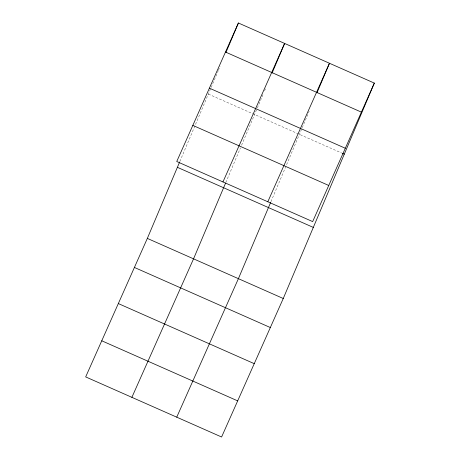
<?xml version="1.0" encoding="UTF-8"?>
<svg xmlns="http://www.w3.org/2000/svg" width="460" height="460" viewBox="0 0 460 460"><rect width="100%" height="100%" fill="white"/><g stroke="black" fill="none" stroke-linecap="round" stroke-linejoin="round"><path stroke-width="0.34" stroke-dasharray="2.3 1.72" d="M179.877 161.437L218.097 71.047M218.373 70.391L220.041 66.441M225.814 182.522L240.471 147.867M241.575 145.251L257.071 108.594M257.353 107.933L263.195 94.11M264.586 90.821L265.42 88.849M270.946 201.698L309.16 111.308M208.357 94.081L341.671 153.03"/><path stroke-width="0.69" d="M374.325 83.093L312.662 221.599L176.743 161.5L238.406 23L374.325 83.093L283.256 298.5L221.593 437L85.675 376.907L147.338 238.401L179.601 162.087M225.889 52.618L238.406 23M225.538 183.178L193.551 258.836L131.888 397.336M272.101 73.048L284.619 43.43L222.956 181.936M270.67 202.354L238.401 278.668L176.738 417.168M316.952 92.88L329.475 63.261L267.806 201.767M225.48 52.043L361.399 112.136M209.398 88.165L345.316 148.258M342.326 153.318L344.275 154.18M192.826 125.379L328.745 185.472M177.393 167.319L313.312 227.412M147.338 238.401L283.256 298.5M134.406 267.444L270.325 327.537M118.323 303.565L254.242 363.659M101.758 340.785L237.676 400.878"/></g></svg>
